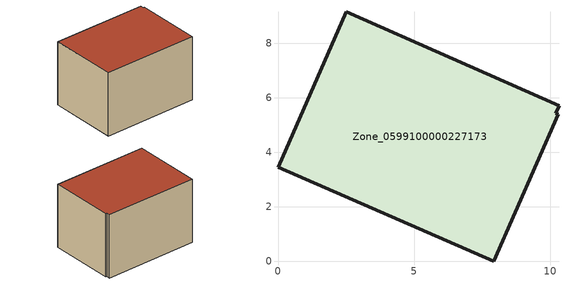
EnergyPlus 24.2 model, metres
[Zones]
Zone_0599100000227173
 floor ground (C_G): 7.92,0 0,3.45 2.51,9.15 10.32,5.71 10.2,5.43 10.29,5.38 z0
 wall outside (C_F): 0,3.45 7.92,0 10.29,5.38 10.2,5.43 10.32,5.71 2.51,9.15 0,3.45 z0:5.8
 roof outside (C_R): 10.32,5.71 2.51,9.15 0,3.45 7.92,0 10.29,5.38 10.2,5.43 z5.8
[BUILDING]
Pand.0599100000227173: North Axis=0; Terrain=City; Loads Convergence Tolerance Value=0.04; Temperature Convergence Tolerance Value=0.4; Solar Distribution=FullExterior; Maximum Number of Warmup Days=25; Minimum Number of Warmup Days=1
[Site:Location]
Rotterdam.The.Hague.AP_ZH_NLD Design_Conditions: Latitude=51.96; Longitude=4.45; Time Zone=1; Elevation=-4.5
[SITE:GROUNDTEMPERATURE:BUILDINGSURFACE]
18, 18, 18, 18, 18, 18, 18, 18, 18, 18, 18, 18
[MATERIAL] Thermal Absorptance=0.9; Solar Absorptance=0.7; Visible Absorptance=0.7
Name | Roughness | Thickness | Conductivity | Density | Specific Heat
G.TC.1946-1964 | MediumSmooth | 0.15 | 1 | 540 | 1210
F.TC.1946-1964 | Rough | 0.3 | 0.857143 | 1920 | 840
R.TC.1946-1964 | MediumRough | 0.2 | 0.235294 | 1500 | 1000
[CONSTRUCTION]
C_G: G.TC.1946-1964
C_F: F.TC.1946-1964
C_R: R.TC.1946-1964
[ZONE]
Zone_0599100000227173: Type=1; Multiplier=1; Ceiling Height=Autocalculate; Volume=Autocalculate; Floor Area=autocalculate; Part of Total Floor Area=Yes
[ZONEINFILTRATION:DESIGNFLOWRATE]
Infil_Zone_0599100000227173: Zone or ZoneList or Space or SpaceList=Zone_0599100000227173; Schedule=AlwaysOn; Design Flow Rate Calculation Method=Flow/Area; Flow Rate per Floor Area=0.003; Constant Term Coefficient=1; Temperature Term Coefficient=0; Velocity Term Coefficient=0; Velocity Squared Term Coefficient=0
[HVACTEMPLATE:ZONE:IDEALLOADSAIRSYSTEM]
Zone_0599100000227173: Maximum Heating Supply Air Temperature=50; Minimum Cooling Supply Air Temperature=13; Maximum Heating Supply Air Humidity Ratio=0.0156; Minimum Cooling Supply Air Humidity Ratio=0.0077; Heating Limit=NoLimit; Cooling Limit=NoLimit; Dehumidification Control Type=ConstantSensibleHeatRatio; Cooling Sensible Heat Ratio=0.7; Dehumidification Setpoint=60; Humidification Control Type=None; Humidification Setpoint=30; Outdoor Air Method=None; Outdoor Air Flow Rate per Person=0.00944; Outdoor Air Flow Rate per Zone Floor Area=0; Outdoor Air Flow Rate per Zone=0; Demand Controlled Ventilation Type=None; Outdoor Air Economizer Type=NoEconomizer; Heat Recovery Type=None; Sensible Heat Recovery Effectiveness=0.7; Latent Heat Recovery Effectiveness=0.65
[ZONECONTROL:THERMOSTAT]
ThermostatControl_Zone_0599100000227173: Zone or ZoneList=Zone_0599100000227173; Control Type Schedule=DualSetpointControlType; Control 1=Thermostat_Zone_0599100000227173; Temperature Difference Between Cutout And Setpoint=0
[THERMOSTATSETPOINT:DUALSETPOINT]
Thermostat_Zone_0599100000227173: Heating Setpoint Temperature Schedule=HeatingSetpoint_Zone_0599100000227173; Cooling Setpoint Temperature Schedule=CoolingSetpoint_Zone_0599100000227173
[SCHEDULE:COMPACT]
HeatingSetpoint_Zone_0599100000227173: Through: 12/31, For: AllDays, Until: 24:00, 21
CoolingSetpoint_Zone_0599100000227173: Through: 12/31, For: AllDays, Until: 24:00, 24
DualSetpointControlType: Through: 12/31, For: AllDays, Until: 24:00, 4
AlwaysOn: Through: 12/31, For: AllDays, Until: 24:00, 1
